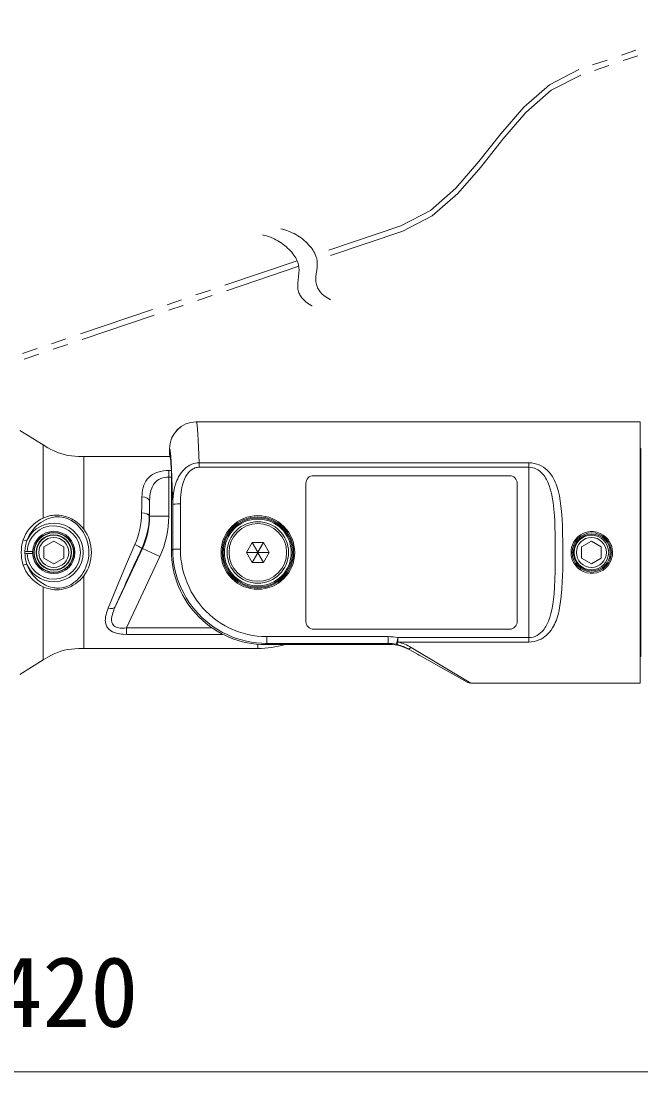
# Model space of a CAD drawing. Units: millimetres, scale not verified. Extents: x -63 to 62, y -56 to 57.
# Drawn here: x 16.08 to 32.21, y 15.7 to 43.06 of the extents above; entities that cross this region are included whole.
import ezdxf
from ezdxf.enums import TextEntityAlignment as Align

# ---------------------------------------------------------------- set-up
doc = ezdxf.new("R2010")
doc.units = ezdxf.units.MM
doc.header["$LTSCALE"] = 0.125
doc.linetypes.add('USER2', pattern=[31.75, 15.875, -3.175, 3.175, -3.175, 3.175, -3.175])
doc.layers.add('0-4_SUNPO', color=7, linetype='Continuous', lineweight=20)
doc.layers.add('0-5_GAIKEI', color=1, linetype='Continuous', lineweight=18)
doc.styles.add('ＭＳ ゴシック', font='')
doc.styles.get('ＭＳ ゴシック').set_extended_font_data('MS Gothic')

# ---------------------------------------------------------------- blocks, each defined once
blk = doc.blocks.new('D6')
at = {"layer": '0-4_SUNPO'}
blk.add_line((63.2831, 203.1965), (100.24, 203.1965), dxfattribs=at)
at = {"layer": '0-4_SUNPO', "style": 'ＭＳ ゴシック'}
blk.add_text('420', height=1.833, dxfattribs=at).set_placement((79.8866, 203.8215), align=Align.BOTTOM_LEFT)

msp = doc.modelspace()

# ---------------------------------------------------------------- linework, layer by layer
at = {"layer": '0-5_GAIKEI', "linetype": 'USER2'}
for p, q in [((23.2619, 36.8181), (14.5964, 33.8895)), ((23.3038, 36.6739), (14.6444, 33.7474))]:
    msp.add_line(p, q, dxfattribs=at)
at = {"layer": '0-5_GAIKEI', "color": 7}
for p, q in [((20.6388, 32.6246), (32.1895, 32.6246)), ((32.1895, 25.8246), (32.1895, 32.6246)), ((16.6561, 32.0234), (16.0467, 32.4001)), ((19.9395, 31.8044), (19.9395, 31.9245)), ((32.1895, 31.9287), (32.21, 31.9291)), ((19.957, 31.7246), (17.7077, 31.7246)), ((19.9918, 31.1823), (19.9918, 29.2755)), ((25.6834, 26.827), (22.4404, 26.827)), ((22.2395, 26.7246), (17.7077, 26.7246)), ((26.1324, 26.7224), (27.6838, 25.8502)), ((26.4395, 26.5497), (26.3905, 26.5773)), ((16.6561, 26.4258), (16.0467, 26.0491)), ((32.1895, 26.5205), (32.21, 26.5201)), ((32.1895, 25.8246), (27.7818, 25.8246))]:
    msp.add_line(p, q, dxfattribs=at)
at = {"layer": '0-5_GAIKEI'}
for p, q in [((16.6561, 32.0234), (16.6561, 30.1202)), ((32.21, 26.5201), (32.21, 31.9291)), ((17.7077, 31.7246), (17.7077, 29.8331)), ((20.7085, 31.5575), (20.7085, 31.4424)), ((29.2895, 31.5575), (20.7085, 31.5575)), ((29.2895, 26.8917), (29.2895, 31.5575)), ((19.9223, 30.1714), (19.9223, 31.3574)), ((19.9883, 31.3574), (19.9223, 31.3574)), ((29.2895, 31.4424), (20.7085, 31.4424)), ((28.7895, 31.2231), (23.6895, 31.2231)), ((19.9918, 31.1867), (19.9223, 31.1867)), ((23.4895, 27.4252), (23.4895, 31.024)), ((28.9895, 27.4252), (28.9895, 31.024)), ((19.2178, 30.4232), (19.2151, 30.2556)), ((19.4226, 30.1714), (19.4226, 30.5558)), ((19.4176, 30.3273), (19.4149, 30.1731)), ((19.4226, 30.1714), (19.4149, 30.1731)), ((19.4226, 30.1714), (19.9223, 30.1714)), ((18.5276, 27.8089), (19.2353, 29.3267)), ((19.2353, 29.3267), (19.2208, 29.3299)), ((19.2353, 29.3267), (19.6882, 29.1155)), ((19.9918, 29.2755), (20.0253, 29.3089)), ((22.3878, 29.4816), (22.2435, 29.2316)), ((16.1774, 29.2246), (16.1774, 29.2232)), ((16.1774, 29.2232), (16.1775, 29.2229)), ((16.2045, 29.2496), (16.2045, 29.2509)), ((16.2045, 29.2509), (16.2346, 29.2506)), ((16.3545, 29.1996), (16.2045, 29.1996)), ((16.2045, 29.1996), (16.2045, 29.1983)), ((16.2045, 29.1983), (16.2346, 29.1985)), ((16.3545, 29.2506), (16.2346, 29.2506)), ((16.3545, 29.1985), (16.2346, 29.1985)), ((16.3545, 29.1996), (16.3545, 29.1985)), ((18.8241, 27.2624), (19.6882, 29.1155)), ((21.9427, 29.2246), (22.2314, 29.2246)), ((22.0911, 28.9676), (22.2354, 29.2176)), ((22.3878, 28.9676), (22.2435, 29.2176)), ((22.5362, 29.2246), (22.2476, 29.2246)), ((17.7077, 28.6161), (17.7077, 26.7246)), ((16.6561, 28.3289), (16.6561, 26.4258)), ((18.8241, 27.0918), (21.3323, 27.0918)), ((28.7895, 27.2261), (23.6895, 27.2261)), ((22.2395, 26.7246), (22.2395, 26.8352)), ((22.4404, 26.827), (22.4696, 26.8562)), ((22.4696, 26.8562), (22.4696, 27.0342)), ((22.4696, 26.8562), (25.6314, 26.8562)), ((25.6314, 26.8562), (25.6314, 27.0342)), ((25.6834, 26.827), (25.6314, 26.8562)), ((25.8855, 26.8917), (25.8855, 27.0067)), ((25.8855, 27.0067), (29.2895, 27.0067)), ((25.8855, 26.8917), (29.2895, 26.8917)), ((26.2304, 26.7512), (27.7818, 25.8246))]:
    msp.add_line(p, q, dxfattribs=at)
at = {"layer": '0-5_GAIKEI', "linetype": 'USER2'}
for points in [[(34.3345, 43.0601), (30.5931, 41.7956), (29.8263, 41.398), (29.1651, 40.8174), (28.5673, 40.1271), (27.9905, 39.4001), (27.3927, 38.7097), (26.7315, 38.1291), (25.9647, 37.7315), (23.7356, 36.9782)], [(34.3826, 42.918), (30.6411, 41.6535), (29.8743, 41.2559), (29.2131, 40.6753), (28.6153, 39.985), (28.0385, 39.258), (27.4407, 38.5676), (26.7795, 37.987), (26.0127, 37.5894), (23.7774, 36.834)]]:
    msp.add_lwpolyline(points, dxfattribs=at)
at = {"layer": '0-5_GAIKEI'}
for points in [[(22.3638, 37.4907), (22.4153, 37.4784), (22.4661, 37.4642), (22.5162, 37.4481), (22.5656, 37.4301), (22.6626, 37.3885), (22.7102, 37.3648), (22.7569, 37.3393), (22.8029, 37.3119), (22.848, 37.2827), (22.8918, 37.2519), (22.9346, 37.2193), (22.9755, 37.1857), (23.0152, 37.1503), (23.0524, 37.1145), (23.088, 37.0773), (23.1206, 37.0404), (23.1513, 37.0022), (23.1786, 36.9651), (23.204, 36.927), (23.2258, 36.8906), (23.2456, 36.8533), (23.2619, 36.8181), (23.2762, 36.7822), (23.2875, 36.7484), (23.2967, 36.7141), (23.3085, 36.6469), (23.3127, 36.5773), (23.3098, 36.5004), (23.2993, 36.4064), (23.2875, 36.3208), (23.2783, 36.2363), (23.2759, 36.1908), (23.2761, 36.1458), (23.2785, 36.1105), (23.2831, 36.0756), (23.2893, 36.0444), (23.2976, 36.0137), (23.3075, 35.9851), (23.3194, 35.9568)], [(22.8375, 37.6507), (22.8889, 37.6385), (22.9398, 37.6243), (22.9899, 37.6082), (23.0393, 37.5902), (23.1363, 37.5486), (23.1838, 37.5249), (23.2306, 37.4994), (23.2765, 37.472), (23.3216, 37.4428), (23.3655, 37.412), (23.4083, 37.3794), (23.4492, 37.3457), (23.4889, 37.3104), (23.5261, 37.2746), (23.5617, 37.2374), (23.5942, 37.2004), (23.625, 37.1623), (23.6523, 37.1252), (23.6777, 37.0871), (23.6995, 37.0506), (23.7193, 37.0134), (23.7356, 36.9782), (23.7499, 36.9423), (23.7612, 36.9085), (23.7704, 36.8741), (23.7822, 36.807), (23.7864, 36.7374), (23.7835, 36.6605), (23.773, 36.5665), (23.7611, 36.4809), (23.752, 36.3964), (23.7496, 36.3508), (23.7498, 36.3059), (23.7522, 36.2705), (23.7568, 36.2356), (23.763, 36.2045), (23.7713, 36.1738), (23.7812, 36.1451), (23.7931, 36.1169)], [(23.7931, 36.1169), (23.8068, 36.0897), (23.8226, 36.0629), (23.8604, 36.0109), (23.9075, 35.9599), (23.9653, 35.9095), (24.0352, 35.8594), (24.1191, 35.8093), (24.1303, 35.8033)], [(23.3194, 35.9568), (23.3331, 35.9296), (23.3489, 35.9029), (23.3867, 35.8508), (23.4338, 35.7998), (23.4916, 35.7494), (23.5616, 35.6993), (23.6454, 35.6493), (23.6566, 35.6432)], [(20.0239, 30.475), (20.0269, 30.5878), (20.0362, 30.7031), (20.0436, 30.7615), (20.0532, 30.8204), (20.0729, 30.9127), (20.0994, 31.0054), (20.116, 31.0532), (20.135, 31.1009), (20.155, 31.1454), (20.1775, 31.1896), (20.2097, 31.2448), (20.2465, 31.2986), (20.2883, 31.3504), (20.3292, 31.3933), (20.3746, 31.4333), (20.4246, 31.4696), (20.4705, 31.4966), (20.5196, 31.5195), (20.5714, 31.5376), (20.6162, 31.5484), (20.662, 31.5551), (20.7085, 31.5575), (20.6955, 31.97), (20.688, 32.1479), (20.6799, 32.3026), (20.6713, 32.4304), (20.6622, 32.5281), (20.6534, 32.5896), (20.6489, 32.6091), (20.6449, 32.6198), (20.6429, 32.6229), (20.6409, 32.6244), (20.6399, 32.6246)], [(20.0239, 30.475), (20.0141, 30.9071), (20.0055, 31.176), (19.9959, 31.4047), (19.9854, 31.5954), (19.9769, 31.7134), (19.9679, 31.8062), (19.9617, 31.8542), (19.9554, 31.89), (19.9483, 31.9148), (19.9448, 31.9216), (19.9424, 31.9239), (19.9412, 31.9245), (19.9395, 31.9245)], [(29.2895, 31.5575), (29.3616, 31.5538), (29.4324, 31.5427), (29.5008, 31.5247), (29.5599, 31.5028), (29.6158, 31.476), (29.6701, 31.4437), (29.7204, 31.4072), (29.7667, 31.3671), (29.8091, 31.324), (29.8554, 31.2681), (29.8966, 31.209), (29.9332, 31.1472), (29.957, 31.101), (29.9787, 31.0538), (29.9999, 31.002), (30.0191, 30.9494), (30.0375, 30.8925), (30.0541, 30.8348), (30.0714, 30.7657), (30.0866, 30.6957), (30.11, 30.5644), (30.128, 30.4323), (30.1419, 30.2985), (30.1503, 30.1944), (30.1571, 30.0897), (30.1652, 29.9213), (30.1707, 29.7516), (30.1757, 29.4647), (30.1769, 29.2246)], [(19.2227, 30.6716), (19.2249, 30.7246), (19.2291, 30.7769), (19.2383, 30.8453), (19.2523, 30.9119), (19.2719, 30.9762), (19.2948, 31.0311), (19.3232, 31.0834), (19.3576, 31.1324), (19.3984, 31.1777), (19.4457, 31.2186), (19.4726, 31.2378), (19.5011, 31.2558), (19.5322, 31.2728), (19.5648, 31.2883), (19.6331, 31.3142), (19.7059, 31.3341), (19.782, 31.3478), (19.8518, 31.355), (19.9223, 31.3574)], [(20.2238, 30.4876), (20.2247, 30.5666), (20.228, 30.6463), (20.234, 30.7258), (20.2434, 30.8059), (20.252, 30.8606), (20.2627, 30.9154), (20.2805, 30.9884), (20.3031, 31.061), (20.3315, 31.1327), (20.3608, 31.1923), (20.3958, 31.2498), (20.4157, 31.2774), (20.4374, 31.3041), (20.4724, 31.3406), (20.5117, 31.3736), (20.5554, 31.4018), (20.5789, 31.4136), (20.6035, 31.4237), (20.6375, 31.4339), (20.6727, 31.4403), (20.7085, 31.4424)], [(29.2895, 31.4424), (29.3409, 31.4394), (29.3915, 31.4304), (29.4404, 31.4157), (29.487, 31.3959), (29.5288, 31.3727), (29.568, 31.3459), (29.6044, 31.3159), (29.63, 31.2916), (29.654, 31.2659), (29.6803, 31.2342), (29.7047, 31.2011), (29.7282, 31.1652), (29.7499, 31.1281), (29.7876, 31.0524), (29.8211, 30.9696), (29.8493, 30.8839), (29.873, 30.796), (29.8883, 30.7288), (29.9017, 30.6606), (29.9235, 30.522), (29.9341, 30.4369), (29.943, 30.3511), (29.9567, 30.1779), (29.9642, 30.0443), (29.9697, 29.9097), (29.9755, 29.6902), (29.9786, 29.4687), (29.9797, 29.2246)], [(19.4226, 30.5558), (19.4271, 30.6526), (19.4322, 30.7039), (19.4396, 30.7541), (19.4477, 30.7956), (19.4578, 30.836), (19.4786, 30.8984), (19.4913, 30.9283), (19.5058, 30.9572), (19.528, 30.9938), (19.5534, 31.028), (19.5824, 31.0596), (19.6222, 31.0939), (19.667, 31.1232), (19.7163, 31.1473), (19.7694, 31.1658), (19.8254, 31.1786), (19.8735, 31.1847), (19.9223, 31.1867)], [(16.1329, 29.5553), (16.1655, 29.6345), (16.2042, 29.7094), (16.2483, 29.7795), (16.2973, 29.8445), (16.3505, 29.9044), (16.4075, 29.959), (16.4657, 30.0067), (16.5266, 30.0495), (16.5902, 30.0873), (16.6561, 30.1202)], [(17.7077, 29.8331), (17.6569, 29.8956), (17.6006, 29.9538), (17.5389, 30.0072), (17.4707, 30.056), (17.4346, 30.0781), (17.3972, 30.0986), (17.3588, 30.1174), (17.3193, 30.1344), (17.2575, 30.1564), (17.1945, 30.1736), (17.131, 30.1859), (17.0679, 30.1932), (17.0091, 30.1957), (16.9517, 30.1942), (16.8962, 30.1889), (16.8558, 30.1827), (16.8166, 30.1746), (16.7412, 30.1536), (16.6981, 30.138), (16.6561, 30.1202)], [(17.6548, 29.8076), (17.608, 29.8676), (17.5564, 29.9237), (17.5001, 29.9752), (17.4388, 30.0221), (17.3728, 30.0631), (17.3383, 30.0811), (17.3027, 30.0973), (17.2478, 30.118), (17.1918, 30.1339), (17.1353, 30.1449), (17.0792, 30.1509), (17.0403, 30.1524), (17.002, 30.1515), (16.9636, 30.1485), (16.9262, 30.1435), (16.8552, 30.1282), (16.7879, 30.1068), (16.7485, 30.0911), (16.7099, 30.0735)], [(16.2318, 29.5341), (16.2613, 29.6087), (16.2963, 29.6793), (16.3363, 29.7456), (16.3807, 29.8074), (16.4291, 29.8644), (16.4811, 29.9167), (16.5344, 29.9627), (16.5905, 30.0042), (16.649, 30.0412), (16.7099, 30.0735)], [(16.1329, 29.5553), (16.1136, 29.4917), (16.0998, 29.4261), (16.0908, 29.3594), (16.0865, 29.3091), (16.0839, 29.2246), (16.0869, 29.1345), (16.0913, 29.0844), (16.098, 29.0346), (16.1049, 28.9956), (16.1137, 28.9571), (16.1329, 28.8938)], [(17.6548, 29.8076), (17.6984, 29.7413), (17.7365, 29.6716), (17.769, 29.5988), (17.7957, 29.5235), (17.8163, 29.4462), (17.8307, 29.3672), (17.8388, 29.2873), (17.8408, 29.2246)], [(16.2318, 29.5341), (16.2096, 29.4681), (16.1935, 29.3995), (16.1831, 29.3294), (16.178, 29.2584), (16.1774, 29.2263)], [(18.3464, 27.7776), (18.5632, 28.3067), (18.7972, 28.8644), (19.0397, 29.4309)], [(20.2251, 29.3097), (20.0839, 29.3095), (20.0267, 29.309), (20.0253, 29.3089)], [(20.0253, 29.3089), (20.0289, 29.1763), (20.0396, 29.0441), (20.0575, 28.9127), (20.0824, 28.7824), (20.1142, 28.6537), (20.153, 28.5269), (20.1986, 28.4023), (20.2508, 28.2804), (20.3095, 28.1614), (20.3745, 28.0458), (20.4456, 27.9339), (20.5225, 27.8263), (20.605, 27.723), (20.693, 27.6244), (20.7862, 27.5305), (20.8844, 27.4419), (20.9872, 27.3587), (21.0944, 27.2811), (21.2056, 27.2095), (21.3207, 27.1439), (21.4391, 27.0847), (21.5606, 27.032), (21.6853, 26.9858), (21.8124, 26.9465), (21.9414, 26.9141), (22.0721, 26.8889), (22.2039, 26.8708), (22.3366, 26.8599), (22.4696, 26.8562)], [(20.2251, 29.3097), (20.2287, 29.1815), (20.2394, 29.0536), (20.2572, 28.9266), (20.2821, 28.8007), (20.3139, 28.6765), (20.3526, 28.5542), (20.398, 28.4343), (20.45, 28.3172), (20.5085, 28.2032), (20.5732, 28.0926), (20.644, 27.9859), (20.7201, 27.8842), (20.8016, 27.787), (20.8885, 27.6944), (20.9805, 27.607), (21.0772, 27.5248), (21.1783, 27.4483), (21.2836, 27.3776), (21.3928, 27.313), (21.5054, 27.2547), (21.6211, 27.2029), (21.7396, 27.1577), (21.8578, 27.1202), (21.9778, 27.0894), (22.0994, 27.0653), (22.2222, 27.048), (22.3457, 27.0377), (22.4696, 27.0342), (25.6314, 27.0342)], [(22.0911, 29.4816), (22.2354, 29.2316), (22.2435, 29.2316), (22.2476, 29.2246), (22.2435, 29.2176), (22.2354, 29.2176), (22.2314, 29.2246), (22.2354, 29.2316)], [(16.1774, 29.2246), (16.1774, 29.226), (16.1775, 29.2263)], [(16.1774, 29.2229), (16.1813, 29.1382), (16.1861, 29.095), (16.1931, 29.0522), (16.2015, 29.0123), (16.2119, 28.9731), (16.2318, 28.9151)], [(16.2045, 29.2496), (16.3545, 29.2496), (16.3545, 29.2506)], [(30.1769, 29.2246), (30.1759, 28.9999), (30.1726, 28.7765), (30.1685, 28.6184), (30.1624, 28.4612), (30.1516, 28.2733), (30.1358, 28.0872), (30.1177, 27.9373), (30.0938, 27.7899), (30.0791, 27.7174), (30.0622, 27.6457), (30.0339, 27.545), (29.9998, 27.4468), (29.9796, 27.3975), (29.9575, 27.3493), (29.9346, 27.3047), (29.9097, 27.2612), (29.8686, 27.1989), (29.8221, 27.14), (29.7698, 27.085), (29.7414, 27.0593), (29.7113, 27.0349), (29.6638, 27.0014), (29.6127, 26.9715), (29.5583, 26.9457), (29.4948, 26.9226), (29.4282, 26.9056), (29.3594, 26.8952), (29.2895, 26.8917)], [(29.9797, 29.2246), (29.9786, 28.9827), (29.9752, 28.7425), (29.9684, 28.5043), (29.9601, 28.3268), (29.9477, 28.1508), (29.9337, 28.0087), (29.9151, 27.8687), (29.8906, 27.7315), (29.8676, 27.6315), (29.8396, 27.5339), (29.8235, 27.4862), (29.8057, 27.4395), (29.7728, 27.3653), (29.7345, 27.2943), (29.7123, 27.2592), (29.6883, 27.2254), (29.6642, 27.1951), (29.6384, 27.1663), (29.5989, 27.1284), (29.5557, 27.0943), (29.5089, 27.0647), (29.4578, 27.0402), (29.4037, 27.0219), (29.3472, 27.0106), (29.2895, 27.0067)], [(16.6561, 28.3289), (16.5799, 28.3675), (16.5069, 28.4128), (16.4375, 28.4647), (16.372, 28.5232), (16.3409, 28.5549), (16.3111, 28.5882), (16.2733, 28.6351), (16.2381, 28.6849), (16.2056, 28.7374), (16.1661, 28.8133), (16.1329, 28.8938)], [(16.7099, 28.3756), (16.6406, 28.4129), (16.5743, 28.4563), (16.5113, 28.5056), (16.452, 28.5608), (16.3968, 28.6218), (16.3464, 28.6886), (16.3013, 28.7609), (16.2809, 28.7991), (16.2622, 28.8385), (16.2318, 28.9151)], [(17.7077, 28.6161), (17.6621, 28.5595), (17.612, 28.5063), (17.5573, 28.457), (17.4984, 28.4119), (17.4353, 28.3715), (17.3782, 28.341), (17.3187, 28.3146), (17.2571, 28.2927), (17.1943, 28.2755), (17.1309, 28.2633), (17.0679, 28.256), (17.0091, 28.2535), (16.9518, 28.255), (16.8962, 28.2603), (16.8558, 28.2665), (16.8165, 28.2746), (16.7412, 28.2956), (16.6981, 28.3112), (16.6561, 28.3289)], [(17.6548, 28.6416), (17.6017, 28.5743), (17.5729, 28.5425), (17.5426, 28.5121), (17.4999, 28.4738), (17.4546, 28.4383), (17.4066, 28.406), (17.373, 28.3862), (17.3382, 28.3681), (17.2905, 28.3468), (17.2414, 28.3291), (17.1914, 28.3152), (17.1351, 28.3043), (17.0792, 28.2982), (17.0403, 28.2968), (17.002, 28.2976), (16.9636, 28.3007), (16.9262, 28.3057), (16.8552, 28.321), (16.7879, 28.3424), (16.7485, 28.3581), (16.7099, 28.3756)], [(18.8241, 27.0918), (18.7354, 27.095), (18.688, 27.0995), (18.6411, 27.1062), (18.6012, 27.1138), (18.5622, 27.1232), (18.5101, 27.1396), (18.461, 27.16), (18.416, 27.1848), (18.3931, 27.2005), (18.3719, 27.2175), (18.3538, 27.2345), (18.3375, 27.2526), (18.3228, 27.2719), (18.31, 27.2922), (18.2988, 27.3139), (18.2896, 27.3364), (18.2813, 27.3628), (18.2754, 27.3898), (18.2716, 27.4188), (18.2699, 27.4482), (18.2722, 27.5063), (18.2788, 27.5544), (18.2888, 27.6027), (18.3019, 27.6515), (18.3174, 27.7001), (18.3464, 27.7776)], [(18.8241, 27.2624), (18.7566, 27.2555), (18.69, 27.2547), (18.6577, 27.257), (18.6263, 27.2613), (18.5876, 27.2701), (18.5518, 27.2828), (18.5198, 27.2998), (18.4956, 27.3181), (18.4754, 27.3395), (18.4593, 27.3635), (18.4503, 27.3824), (18.4434, 27.4023), (18.4382, 27.4248), (18.4351, 27.4481), (18.434, 27.4739), (18.4348, 27.5004), (18.4417, 27.5548), (18.4543, 27.6104), (18.4671, 27.6538), (18.4821, 27.6975), (18.5036, 27.753), (18.5276, 27.8089)], [(18.8241, 27.0918), (18.8241, 27.2624), (21.0461, 27.2624)]]:
    msp.add_lwpolyline(points, dxfattribs=at)
at = {"layer": '0-5_GAIKEI', "color": 7}
for points in [[(17.7077, 31.7246), (17.5707, 31.7258), (17.4787, 31.73), (17.3862, 31.7385), (17.2937, 31.7524), (17.2019, 31.7721), (17.1113, 31.7978), (17.0228, 31.8293), (16.9369, 31.8662), (16.8537, 31.9076), (16.7733, 31.9524), (16.6561, 32.0234)], [(19.9405, 31.7744), (19.9404, 31.7746), (19.9402, 31.776), (19.9395, 31.8044)], [(17.7077, 26.7246), (17.5707, 26.7234), (17.4787, 26.7192), (17.3862, 26.7107), (17.2937, 26.6968), (17.2019, 26.6771), (17.1113, 26.6514), (17.0228, 26.6199), (16.9369, 26.583), (16.8537, 26.5416), (16.7733, 26.4968), (16.6561, 26.4258)]]:
    msp.add_lwpolyline(points, dxfattribs=at)
at = {"layer": '0-5_GAIKEI'}
for points in [[(17.1865, 29.0762), (17.1865, 29.373), (16.9295, 29.5213), (16.6725, 29.373), (16.6725, 29.0762), (16.9295, 28.9278)], [(22.5362, 29.2246), (22.3878, 29.4816), (22.0911, 29.4816), (21.9427, 29.2246), (22.0911, 28.9676), (22.3878, 28.9676)], [(31.1765, 29.0762), (31.1765, 29.373), (30.9195, 29.5213), (30.6625, 29.373), (30.6625, 29.0762), (30.9195, 28.9278)]]:
    msp.add_lwpolyline(points, close=True, dxfattribs=at)
for centre, radius in [((22.2395, 29.2246), 0.901), ((22.2395, 29.2246), 0.871), ((22.2395, 29.2246), 0.8), ((22.2395, 29.2246), 0.75), ((16.9295, 29.2246), 0.521), ((16.9295, 29.2246), 0.5109), ((16.9295, 29.2246), 0.4609), ((16.9295, 29.2246), 0.45), ((16.9295, 29.2246), 0.39), ((30.9295, 29.2246), 0.51), ((30.9295, 29.2246), 0.48), ((30.9195, 29.2246), 0.45), ((30.9195, 29.2246), 0.39)]:
    msp.add_circle(centre, radius, dxfattribs=at)
at = {"layer": '0-5_GAIKEI', "color": 7}
for centre, radius, start, end in [((20.6397, 31.9243), 0.7003, 90.07434, 179.98293), ((20.6397, 31.9243), 0.7003, 89.98737, 179.98289), ((16.3137, 31.2006), 3.6782, 359.71514, 2.31118), ((22.4397, 29.2748), 2.4478, 179.98393, 270.01606), ((22.2395, 29.2245), 2.4999, 269.99983, 286.45412), ((25.6833, 25.8224), 1.0045, 60.65432, 89.99355), ((27.7818, 26.0246), 0.2, 240.65832, 270.00017), ((27.7818, 26.0246), 0.2, 240.65826, 270.00031)]:
    msp.add_arc(centre, radius, start, end, dxfattribs=at)
at = {"layer": '0-5_GAIKEI'}
for centre, radius, start, end in [((23.6889, 31.0235), 0.1995, 89.83977, 179.86116), ((28.79, 31.0235), 0.1995, 0.13884, 90.16023), ((66.6372, 29.5957), 47.4267, 178.70011, 179.00033), ((59.5577, 29.566), 40.1473, 178.58719, 178.91347), ((-545.8765, 29.2253), 565.9017, 0.00847, 0.12653), ((-557.1691, 29.2253), 577.3943, 0.00838, 0.12526), ((17.3598, 30.2023), 2.0554, 334.88437, 359.18601), ((17.4245, 30.1713), 1.9981, 334.99583, 0.00417), ((17.4239, 30.1714), 2.4984, 334.9998, 0.0002), ((16.9295, 29.2246), 0.7632, 203.92407, 156.07586), ((16.9295, 29.2246), 0.6953, 182.14691, 177.85309), ((16.8885, 29.2252), 1.0202, 359.96422, 36.57273), ((16.9295, 29.2246), 0.551, 181.03078, 178.96923), ((30.9381, 29.2247), 0.5486, 151.58532, 180.01357), ((16.2039, 29.2243), 0.0266, 88.8036, 175.70028), ((16.2039, 29.2249), 0.0266, 184.29965, 271.1964), ((16.2045, 29.2246), 0.025, 90, 270), ((16.3545, 29.2246), 0.0261, 270, 89.99395), ((16.3545, 29.2246), 0.025, 270, 90), ((16.8885, 29.224), 1.0202, 323.42749, 0.03554), ((30.9208, 29.2245), 0.5486, 331.58551, 0.01342), ((23.6889, 27.4257), 0.1995, 180.13884, 270.16023), ((28.79, 27.4257), 0.1995, 269.83977, 359.86116), ((25.6312, 25.843), 1.1912, 77.67222, 89.99207), ((25.6308, 25.8527), 1.0035, 77.77007, 89.96697), ((25.6129, 25.8033), 1.0556, 60.5261, 77.39206), ((25.6063, 25.7137), 1.2107, 58.97069, 76.66304)]:
    msp.add_arc(centre, radius, start, end, dxfattribs=at)
at = {"layer": '0-5_GAIKEI', "color": 7}
msp.add_ellipse((19.9395, 29.2257), major_axis=(0, -2.5489), ratio=0.034927, start_param=2.5552726, end_param=3.1299656, dxfattribs=at)
at = {"layer": '0-5_GAIKEI'}
for centre, major_axis, ratio, start_param, end_param in [((19.2227, 30.5558), (0.1999, -0.005), 0.578688, 0.0428057, 1.5851389), ((20.2238, 30.475), (0.2, 0.0004), 0.063149, 1.5706568, 3.1066162), ((17.4711, 30.266), (-0.0939, -1.9517), 0.892377, 1.1719924, 1.6083875), ((19.2151, 30.1731), (0.2, -0.0032), 0.412372, 0.038319, 1.5773158), ((22.2395, 29.2246), (0, -0.9593), 0.999337, 1.5707844, 7.8539697), ((16.1697, 29.5616), (0.066, -0.0234), 0.294457, 4.2281884, 6.0272554), ((30.9295, 29.2246), (0, -0.5448), 0.991177, 1.5707433, 4.2123387), ((19.2206, 29.1401), (-1.0737, -2.2997), 0.031642, 4.6445207, 5.3444199), ((19.0397, 29.4144), (0.181, -0.085), 0.074757, 0.0350046, 1.6058801), ((16.9196, 29.2215), (-0.0318, -0.966), 0.952974, 0.9587, 1.6053775), ((30.9295, 29.2246), (0, -0.5448), 0.991176, 4.7123863, 7.3539792), ((16.1697, 28.8875), (0.066, 0.0234), 0.294456, 0.25593, 2.0549979), ((18.3464, 27.8933), (0.1831, -0.0804), 0.544945, 4.9471856, 6.2415505), ((25.8855, 27.0289), (-0.0423, -0.1955), 0.023573, 0.0210411, 1.4621948), ((25.8855, 27.0289), (-0.043, -0.1953), 0.198746, 0.0214634, 0.8364502), ((26.2304, 26.8967), (-0.098, -0.1743), 0.461018, 6.283185, 7.167088)]:
    msp.add_ellipse(centre, major_axis=major_axis, ratio=ratio, start_param=start_param, end_param=end_param, dxfattribs=at)
msp.add_ellipse((22.2395, 29.2246), major_axis=(0.9287, 0), ratio=0.999136, dxfattribs=at)

# ---------------------------------------------------------------- block references
at = {"layer": '0-4_SUNPO'}
msp.add_blockref('D6', (-64.5005, -187.4969), dxfattribs=at)

doc.saveas('drawing.dxf')
